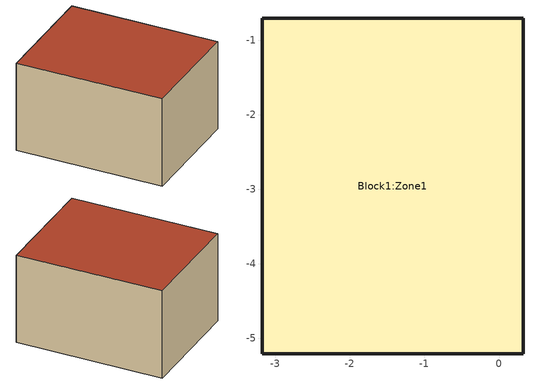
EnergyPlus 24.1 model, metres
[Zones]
Block1:Zone1
 floor ground (Project ground floor): 0.32,-5.21 -3.18,-5.21 -3.18,-0.71 0.32,-0.71 z0
 wall outside (Project wall): 0.32,-5.21 0.32,-0.71 -3.18,-0.71 -3.18,-5.21 0.32,-5.21 z0:2.8
 roof outside (Project flat roof): -3.18,-5.21 0.32,-5.21 0.32,-0.71 -3.18,-0.71 z2.8
[Site:Location]
Simple-Office: Latitude {deg}=47.34; Longitude {deg}=7.36; Time Zone {hr}=1; Elevation {m}=260
[Site:GroundTemperature:BuildingSurface]
18, 18, 18, 18, 18, 18, 18, 18, 18, 18, 18, 18
[Site:GroundTemperature:Deep]
14, 14, 14, 14, 14, 14, 14, 14, 14, 14, 14, 14
[Site:GroundTemperature:Shallow]
14, 14, 14, 14, 14, 14, 14, 14, 14, 14, 14, 14
[Site:GroundTemperature:FCfactorMethod]
4.16, 5.3, 7.51, 9.61, 13.58, 15.67, 16.24, 15.18, 12.74, 9.69, 6.69, 4.7
[Site:GroundReflectance]
0.2, 0.2, 0.2, 0.2, 0.2, 0.2, 0.2, 0.2, 0.2, 0.2, 0.2, 0.2
[Site:GroundReflectance:SnowModifier]
2, 2
[Building]
Building: North Axis {deg}=0; Terrain=Suburbs; Loads Convergence Tolerance Value {W}=.04; Temperature Convergence Tolerance Value {deltaC}=.4; Solar Distribution=FullExterior; Maximum Number of Warmup Days=25; Minimum Number of Warmup Days=6
[Material:NoMass]
3_RVAL_3: Roughness=Rough; Thermal Resistance {m2-K/W}=.18; Thermal Absorptance=0.9; Solar Absorptance=0.7; Visible Absorptance=0.7
[Construction]
Project ground floor: Urea Formaldehyde Foam_0.1327, Cast Concrete_0.1, Floor/Roof Screed_0.07, Timber Flooring_0.03
Project flat roof: Asphalt_0.01, MW Glass Wool (rolls)_0.1445, 3_RVAL_3, Plasterboard_0.013
Project wall: Brickwork Outer Leaf_0.1, XPS Extruded Polystyrene  - CO2 Blowing_0.0795, Concrete Block (Medium)_0.1, Gypsum Plastering_0.013
[Material] Roughness=Rough; Thermal Absorptance=0.9
Name | Thickness {m} | Conductivity {W/m-K} | Density {kg/m3} | Specific Heat {J/kg-K} | Solar Absorptance | Visible Absorptance
Urea Formaldehyde Foam_0.1327 | .1327 | 0.04 | 10 | 1400 | 0.6 | 0.6
Cast Concrete_0.1 | .1 | 1.13 | 2000 | 1000 | 0.6 | 0.6
Floor/Roof Screed_0.07 | .07 | 0.41 | 1200 | 840 | 0.73 | 0.73
Timber Flooring_0.03 | .03 | 0.14 | 650 | 1200 | 0.78 | 0.78
Asphalt_0.01 | .01 | 0.7 | 2100 | 1000 | 0.85 | 0.9
MW Glass Wool (rolls)_0.1445 | .1445 | 0.04 | 12 | 840 | 0.6 | 0.6
Plasterboard_0.013 | .013 | 0.25 | 2800 | 896 | 0.5 | 0.5
Brickwork Outer Leaf_0.1 | .1 | 0.84 | 1700 | 800 | 0.7 | 0.7
XPS Extruded Polystyrene  - CO2 Blowing_0.0795 | .0795 | 0.034 | 35 | 1400 | 0.6 | 0.6
Concrete Block (Medium)_0.1 | .1 | 0.51 | 1400 | 1000 | 0.6 | 0.6
Gypsum Plastering_0.013 | .013 | 0.4 | 1000 | 1000 | 0.5 | 0.5
[WindowProperty:FrameAndDivider]
1: Frame Width {m}=0.04; Frame Outside Projection {m}=0; Frame Inside Projection {m}=0; Frame Conductance {W/m2-K}=9.5; Ratio of Frame-Edge Glass Conductance to Center-Of-Glass Conductance=1; Frame Solar Absorptance=0.5; Frame Visible Absorptance=0.5; Frame Thermal Hemispherical Emissivity=0.9; Divider Type=DividedLite; Divider Width {m}=0.02; Number of Horizontal Dividers=1; Number of Vertical Dividers=1; Divider Outside Projection {m}=0; Divider Inside Projection {m}=0; Divider Conductance {W/m2-K}=9.5; Ratio of Divider-Edge Glass Conductance to Center-Of-Glass Conductance=1; Divider Solar Absorptance=0.5; Divider Visible Absorptance=0.5; Divider Thermal Hemispherical Emissivity=0.9; Outside Reveal Solar Absorptance=0.5; Inside Sill Depth {m}=0; Inside Sill Solar Absorptance=0.5; Inside Reveal Depth {m}=0; Inside Reveal Solar Absorptance=0.5; NFRC Product Type for Assembly Calculations=CurtainWall
[Zone]
Block1:Zone1: Type=1; Multiplier=1; Volume {m3}=31.9657; Floor Area {m2}=11.4163; Zone Inside Convection Algorithm=TARP
[PEOPLE]
People Block1:Zone1: Zone or ZoneList or Space or SpaceList=Block1:Zone1; Number of People Schedule=Block1:Zone1NumberOfOccupants; Number of People Calculation Method=People; Number of People=2; Fraction Radiant=.3; Sensible Heat Fraction=AUTOCALCULATE; Activity Level Schedule=Block1:Zone1AverageGains; Carbon Dioxide Generation Rate {m3/s-W}=3.82e-08; Enable ASHRAE 55 Comfort Warnings=No; Mean Radiant Temperature Calculation Type=EnclosureAveraged; Work Efficiency Schedule=Work efficiency; Clothing Insulation Calculation Method=ClothingInsulationSchedule; Clothing Insulation Schedule=Clothing Schedule 102; Air Velocity Schedule=AirVelocitySchedule
[Lights]
Block1:Zone1 General lighting: Zone or ZoneList or Space or SpaceList=Block1:Zone1; Schedule=Block1:Zone1LightState; Design Level Calculation Method=LightingLevel; Lighting Level {W}=228.326; Return Air Fraction=0; Fraction Radiant=.42; Fraction Visible=.18; Fraction Replaceable=1
[ElectricEquipment]
Block1:Zone1 Equipment 1: Zone or ZoneList or Space or SpaceList=Block1:Zone1; Schedule=2867; Design Level Calculation Method=EquipmentLevel; Design Level {W}=134.3699; Fraction Latent=0; Fraction Radiant=.2; Fraction Lost=0
[WaterUse:Equipment]
DHW Block1:Zone1: Peak Flow Rate {m3/s}=7.92799e-08; Flow Rate Fraction Schedule=2864; Target Temperature Schedule=DHW Supply Temperature Block1:Zone1; Hot Water Supply Temperature Schedule=DHW Supply Temperature Block1:Zone1; Cold Water Supply Temperature Schedule=DHW Mains Temperature Block1:Zone1; Zone=Block1:Zone1
[Daylighting:Controls]
Block1:Zone1: Zone or Space=1; Daylighting Method=-.928; Availability Schedule=-2.458; Lighting Control Type=.8; Probability Lighting will be Reset When Needed in Manual Stepped Control=1; Glare Calculation Daylighting Reference Point=0; Glare Calculation Azimuth Angle of View Direction Clockwise from Zone y-Axis {deg}=400; Maximum Allowable Discomfort Glare Index=300; DElight Gridding Resolution {m2}=1; Daylighting Reference Point 1=0; Fraction of Lights Controlled by Reference Point 1=22; Illuminance Setpoint at Reference Point 1 {lux}=0.1; Daylighting Reference Point 2=0.1; Fraction of Lights Controlled by Reference Point 2=0; Illuminance Setpoint at Reference Point 2 {lux}=1
[ZoneControl:Thermostat]
Block1:Zone1 Thermostat: Zone or ZoneList=Block1:Zone1; Control Type Schedule=Zone Control Type Sched; Control 1=Dual Setpoint - Zone Block1:Zone1
[ThermostatSetpoint:DualSetpoint]
Dual Setpoint - Zone Block1:Zone1: Heating Setpoint Temperature Schedule=Block1:Zone1 Heating SP Sch; Cooling Setpoint Temperature Schedule=Block1:Zone1 Cooling SP Sch
[ZoneHVAC:IdealLoadsAirSystem]
Block1:Zone1 Ideal Loads Air: Maximum Heating Supply Air Temperature {C}=12; Minimum Cooling Supply Air Temperature {C}=0.0156; Maximum Heating Supply Air Humidity Ratio {kgWater/kgDryAir}=0.0077; Minimum Cooling Supply Air Humidity Ratio {kgWater/kgDryAir}=LimitCapacity; Maximum Heating Air Flow Rate {m3/s}=3000; Maximum Sensible Heating Capacity {W}=LimitFlowRateAndCapacity; Maximum Cooling Air Flow Rate {m3/s}=3000; Maximum Total Cooling Capacity {W}=Block1:Zone1 Heating Availability Sch; Heating Availability Schedule=Block1:Zone1 Cooling Availability Sch; Cooling Availability Schedule=None; Cooling Sensible Heat Ratio=None; Demand Controlled Ventilation Type=NoEconomizer; Outdoor Air Economizer Type=None
[EnergyManagementSystem:ProgramCallingManager]
Warm Up Completed: AfterNewEnvironmentWarmUpIsComplete; outputTime
get time: BeginTimestepBeforePredictor; oTime
[EnergyManagementSystem:GlobalVariable]
exTime
epTime
[EnergyManagementSystem:OutputVariable] Type of Data in Variable=Averaged; Update Frequency=ZoneTimeStep
Name | EMS Variable
warmUpComplete | exTime
epTimeStep | epTime
[EnergyManagementSystem:Program]
outputTime: SET exTime = CurrentEnvironment
oTime: SET epTime = CurrentTime
[ExternalInterface:FunctionalMockupUnitImport]
FMU File=agentFMU.fmu; FMU Timeout {ms}=15; FMU LoggingOn=0
[ExternalInterface:FunctionalMockupUnitImport:From:Variable] FMU File=agentFMU.fmu; FMU Instance=FMI
Name | Output:Variable Index Key | Output:Variable | FMU Variable
 | Block1:Zone1 | Zone Air Relative Humidity | Block1:Zone1ZoneAirRelativeHumidity
 | Block1:Zone1 | Zone Mean Radiant Temperature | Block1:Zone1ZoneMeanRadiantTemperature
 | Block1:Zone1 | Zone Mean Air Temperature | Block1:Zone1ZoneMeanAirTemperature
 | Block1:Zone1 | Daylighting Reference Point 1 Illuminance | Block1:Zone1DaylightingReferencePoint1Illuminance
 | Environment | Site Exterior Horizontal Sky Illuminance | EnvironmentSiteExteriorHorizontalSkyIlluminance
 | Environment | Site Rain Status | EnvironmentSiteRainStatus
 | Environment | Site Outdoor Air Drybulb Temperature | EnvironmentSiteOutdoorAirDrybulbTemperature
 | EMS | warmUpComplete | EMSwarmUpComplete
 | EMS | epTimeStep | EMSepTimeStep
 | Block1:Zone1 | Zone Air System Sensible Heating Rate | Block1:Zone1ZoneAirSystemSensibleHeatingRate
[ExternalInterface:FunctionalMockupUnitImport:To:Schedule] FMU File=agentFMU.fmu; FMU Instance=FMI; Initial Value=0
Name | FMU Variable
Block1:Zone1NumberOfOccupants | Block1:Zone1NumberOfOccupants
Block1:Zone1LightState | Block1:Zone1LightState
Block1:Zone1WindowState | Block1:Zone1WindowState
Block1:Zone1AverageGains | Block1:Zone1AverageGains
[Schedule:Compact]
Work efficiency: Through: 12/31, For: AllDays, Until: 24:00, 0
AirVelocitySchedule: Through: 12/31, For: AllDays, Until: 24:00, .137
2864: Through: 31 Dec, For: Weekdays SummerDesignDay, Until: 07:00, 0, Until: 08:00, 0.25, Until: 09:00, 0.5, Until: 12:00, 1, Until: 14:00, 0.75, Until: 17:00, 1, Until: 18:00, 0.5, Until: 19:00, 0.25, Until: 24:00, 0, For: Weekends, Until: 24:00, 0, For: Holidays, Until: 24:00, 0, For: WinterDesignDay AllOtherDays, Until: 24:00, 0
2867: Through: 31 Dec, For: Weekdays SummerDesignDay, Until: 07:00, 0.05, Until: 20:00, 1, Until: 24:00, 0.05, For: Weekends, Until: 24:00, 0.05, For: Holidays, Until: 24:00, 0.05, For: WinterDesignDay AllOtherDays, Until: 24:00, 0
Clothing Schedule 102: Through: 4/1, For: AllDays, Until: 24:00, 1, Through: 9/30, For: AllDays, Until: 24:00, .5, Through: 12/31, For: AllDays, Until: 24:00, 1
DHW Supply Temperature Block1:Zone1: Through: 12/31, For: AllDays, Until: 24:00, 65
DHW Mains Temperature Block1:Zone1: Through: 12/31, For: AllDays, Until: 24:00, 10
Block1:Zone1 Heating SP Sch: Through: 31 Dec, For: Weekdays SummerDesignDay WinterDesignDay, Until: 05:00, 21, Until: 19:00, 21, Until: 24:00, 21, For: Weekends, Until: 24:00, 21, For: Holidays, Until: 24:00, 21, For: AllOtherDays, Until: 24:00, 21
Block1:Zone1 Heating Availability Sch: Through: 31 Dec, For: Weekdays SummerDesignDay WinterDesignDay, Until: 05:00, 1, Until: 19:00, 1, Until: 24:00, 1, For: Weekends, Until: 24:00, 1, For: Holidays, Until: 24:00, 1, For: AllOtherDays, Until: 24:00, 1
Block1:Zone1 Cooling SP Sch: Through: 31 Dec, For: Weekdays SummerDesignDay, Until: 05:00, 100, Until: 19:00, 26, Until: 24:00, 100, For: Weekends, Until: 24:00, 100, For: Holidays, Until: 24:00, 100, For: WinterDesignDay AllOtherDays, Until: 24:00, 100
Block1:Zone1 Cooling Availability Sch: Through: 31 Dec, For: Weekdays SummerDesignDay, Until: 05:00, 0, Until: 19:00, 1, Until: 24:00, 0, For: Weekends, Until: 24:00, 0, For: Holidays, Until: 24:00, 0, For: WinterDesignDay AllOtherDays, Until: 24:00, 0
[Schedule:Day:Hourly]
0: 0, 0, 0, 0, 0, 0, 0, 0, 0, 0, 0, 0, 0, 0, 0, 0, 0, 0, 0, 0, 0, 0, 0, 0
Summer Control Type Day Sch; Winter Control Type Day Sch: 4, 4, 4, 4, 4, 4, 4, 4, 4, 4, 4, 4, 4, 4, 4, 4, 4, 4, 4, 4, 4, 4, 4, 4
[Schedule:Week:Daily]
Summer Control Type Week Sch: Summer Control Type Day Sch, Summer Control Type Day Sch, Summer Control Type Day Sch, Summer Control Type Day Sch, Summer Control Type Day Sch, Summer Control Type Day Sch, Summer Control Type Day Sch, Summer Control Type Day Sch, Summer Control Type Day Sch, Summer Control Type Day Sch, Summer Control Type Day Sch, Summer Control Type Day Sch
Winter Control Type Week Sch: Winter Control Type Day Sch, Winter Control Type Day Sch, Winter Control Type Day Sch, Winter Control Type Day Sch, Winter Control Type Day Sch, Winter Control Type Day Sch, Winter Control Type Day Sch, Winter Control Type Day Sch, Winter Control Type Day Sch, Winter Control Type Day Sch, Winter Control Type Day Sch, Winter Control Type Day Sch
[Schedule:Year]
Zone Control Type Sched: Winter Control Type Week Sch, 1, 1, 3, 31, Summer Control Type Week Sch, 4, 1, 9, 30, Winter Control Type Week Sch, 10, 1, 12, 31
[AirflowNetwork:MultiZone:Surface:Crack] Reference Crack Conditions=Reference Crack Conditions
Name | Air Mass Flow Coefficient at Reference Conditions {kg/s} | Air Mass Flow Exponent
DefaultCrack | 1e-11 | 0.66
Block1:Zone1_Roof_1_0_0 | .001575 | .7
Block1:Zone1_Wall_2_0_0; Block1:Zone1_Wall_4_0_0 | .00126 | .7
Block1:Zone1_Wall_3_0_0 | .00098 | .7
Block1:Zone1_Wall_5_0_0 | .0006852 | .7
[AirflowNetwork:SimulationControl]
VENT: AirflowNetwork Control=MultizoneWithoutDistribution; Wind Pressure Coefficient Type=Input; Height Selection for Local Wind Pressure Calculation=Cp Data; Building Type=OpeningHeight; Maximum Number of Iterations=LowRise; Initialization Type=1000; Relative Airflow Convergence Tolerance=ZeroNodePressures; Absolute Airflow Convergence Tolerance {kg/s}=.0001; Convergence Acceleration Limit=.000001; Azimuth Angle of Long Axis of Building {deg}=-0.5; Ratio of Building Width Along Short Axis to Width Along Long Axis=0; Height Dependence of External Node Temperature=1; Solver=SkylineLU; Allow Unsupported Zone Equipment=No; Do Distribution Duct Sizing Calculation=No
[AirflowNetwork:MultiZone:Zone]
Block1:Zone1: Ventilation Control Mode=Temperature; Ventilation Control Zone Temperature Setpoint Schedule=20001; Venting Availability Schedule=2864
[AirflowNetwork:MultiZone:Surface] Window/Door Opening Factor, or Crack Factor=1
Block1:Zone1_Roof_1_0_0: Leakage Component=Block1:Zone1_Roof_1_0_0
Block1:Zone1_Wall_2_0_0: Leakage Component=Block1:Zone1_Wall_2_0_0
Block1:Zone1_Wall_3_0_0: Leakage Component=Block1:Zone1_Wall_3_0_0
Block1:Zone1_Wall_4_0_0: Leakage Component=Block1:Zone1_Wall_4_0_0
Block1:Zone1_Wall_5_0_0: Leakage Component=Block1:Zone1_Wall_5_0_0
Block1:Zone1_Wall_5_0_0_0_0_0_Win: Leakage Component=Block1:Zone1_Wall_5_0_0_0_0_0_Win; Ventilation Control Mode=constant; Ventilation Control Zone Temperature Setpoint Schedule=20001; Venting Availability Schedule=Block1:Zone1WindowState
[AirflowNetwork:MultiZone:ExternalNode]
Name | External Node Height {m} | Wind Pressure Coefficient Curve
Block1:Zone1_Roof_1_0_0 | 3.73 | Block1:Zone1_Roof_1_0_0
Block1:Zone1_Wall_2_0_0 | 1.87 | Block1:Zone1_Wall_2_0_0
Block1:Zone1_Wall_3_0_0 | 1.87 | Block1:Zone1_Wall_3_0_0
Block1:Zone1_Wall_4_0_0 | 1.87 | Block1:Zone1_Wall_4_0_0
Block1:Zone1_Wall_5_0_0 | 1.87 | Block1:Zone1_Wall_5_0_0
Block1:Zone1_Wall_5_0_0_0_0_0_Win | 1.82 | Block1:Zone1_Wall_5_0_0_0_0_0_Win
[AirflowNetwork:MultiZone:WindPressureCoefficientValues] AirflowNetwork:MultiZone:WindPressureCoefficientArray=Cp Data
Name | Wind Pressure Coefficient Value 1 | Wind Pressure Coefficient Value 2 | Wind Pressure Coefficient Value 3 | Wind Pressure Coefficient Value 4 | Wind Pressure Coefficient Value 5 | Wind Pressure Coefficient Value 6 | Wind Pressure Coefficient Value 7 | Wind Pressure Coefficient Value 8
Block1:Zone1_Roof_1_0_0 | -.6 | -.5 | -.4 | -.5 | -.6 | -.5 | -.4 | -.5
Block1:Zone1_Wall_2_0_0 | -.3 | .1 | .4 | .1 | -.3 | -.35 | -.2 | -.35
Block1:Zone1_Wall_3_0_0 | .4 | .1 | -.3 | -.35 | -.2 | -.35 | -.3 | .1
Block1:Zone1_Wall_4_0_0 | -.3 | -.35 | -.2 | -.35 | -.3 | .1 | .4 | .1
Block1:Zone1_Wall_5_0_0; Block1:Zone1_Wall_5_0_0_0_0_0_Win | -.2 | -.35 | -.3 | .1 | .4 | .1 | -.3 | -.35
[AirflowNetwork:MultiZone:Component:DetailedOpening]
Block1:Zone1_Wall_5_0_0_0_0_0_Win: Air Mass Flow Coefficient When Opening is Closed {kg/s-m}=.00014; Air Mass Flow Exponent When Opening is Closed=.65; Type of Rectangular Large Vertical Opening (LVO)=NonPivoted; Extra Crack Length or Height of Pivoting Axis {m}=0; Number of Sets of Opening Factor Data=2; Opening Factor 1=0; Discharge Coefficient for Opening Factor 1=.65; Width Factor for Opening Factor 1=0; Height Factor for Opening Factor 1=1; Start Height Factor for Opening Factor 1=0; Opening Factor 2=1; Discharge Coefficient for Opening Factor 2=.65; Width Factor for Opening Factor 2=.25; Height Factor for Opening Factor 2=1; Start Height Factor for Opening Factor 2=0; Opening Factor 3=0; Discharge Coefficient for Opening Factor 3=0; Width Factor for Opening Factor 3=0; Height Factor for Opening Factor 3=0; Start Height Factor for Opening Factor 3=0; Opening Factor 4=0; Discharge Coefficient for Opening Factor 4=0; Width Factor for Opening Factor 4=0; Height Factor for Opening Factor 4=0; Start Height Factor for Opening Factor 4=0
[AirflowNetwork:MultiZone:ReferenceCrackConditions]
Reference Crack Conditions: Reference Temperature {C}=20; Reference Barometric Pressure {Pa}=101320; Reference Humidity Ratio {kgWater/kgDryAir}=0.005
[AirflowNetwork:MultiZone:WindPressureCoefficientArray]
Cp Data: Wind Direction 1 {deg}=0; Wind Direction 2 {deg}=45; Wind Direction 3 {deg}=90; Wind Direction 4 {deg}=135; Wind Direction 5 {deg}=180; Wind Direction 6 {deg}=225; Wind Direction 7 {deg}=270; Wind Direction 8 {deg}=315
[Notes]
Hourly weather file: C:\ProgramData\DesignBuilder\Weather Data\GBR_LONDON_GATWICK_IWEC.epw
off heating day
